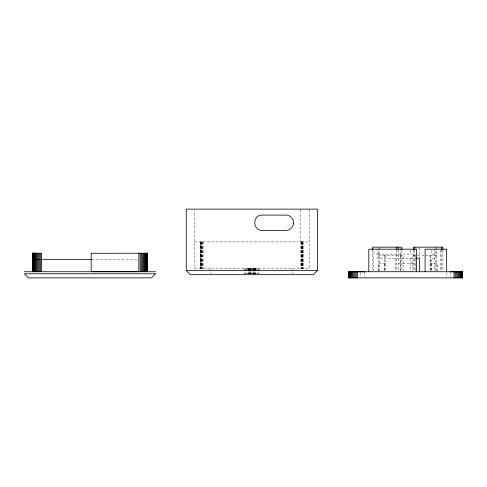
<?xml version="1.0" encoding="UTF-8"?>
<svg xmlns="http://www.w3.org/2000/svg" width="487" height="487" viewBox="0 0 487 487"><rect width="100%" height="100%" fill="white"/><g stroke="black" fill="none" stroke-linecap="round" stroke-linejoin="round"><path stroke-width="0.37" stroke-dasharray="2.44 1.83" d="M194.441 241.905L309.178 241.905M377.011 254.111L416.495 254.111M434.374 254.111L431.141 254.111L431.141 249.898M378.612 255.34L403.114 255.34L403.114 271.734M436.869 255.34L412.367 255.34L412.367 271.734M416.495 258.207L377.011 258.207L377.011 249.898M434.38 258.207L431.141 258.207L431.141 270.979M91.806 259.437L138.058 259.437M385.418 263.54L378.095 263.54L378.095 270.985M398.232 263.54L415.734 263.54M430.064 263.54L437.387 263.54L437.387 270.985M450.773 271.636L450.773 277.2M446.896 272.416L446.896 277.194M442.896 250.129L442.896 270.985M441.709 250.129L441.709 270.985M440.528 249.947L440.528 271.703M436.869 247.146L436.869 270.985M435.883 247.146L435.883 270.985M434.374 249.198L434.374 270.997M431.257 263.54L431.257 270.985M430.843 255.34L430.843 271.734M430.064 255.34L430.064 271.734M419.222 247.889L419.222 257.574M417.256 247.146L417.256 248.638M415.283 255.34L415.283 271.734M414.784 250.129L414.784 270.985M413.579 250.129L413.579 270.985M410.45 249.898L410.45 254.111M410.45 258.207L410.45 271.734M401.909 250.129L401.909 270.985M400.698 247.889L400.698 270.985M400.198 255.34L400.198 271.734M398.232 250.129L398.232 270.985M396.26 250.129L396.26 270.985M395.45 258.207L395.45 271.734M385.418 255.34L385.418 271.734M384.639 255.34L384.639 271.734M384.231 263.54L384.231 270.985M379.598 247.889L379.598 270.985M378.612 247.146L378.612 270.985M373.773 247.889L373.773 270.985M372.585 250.129L372.585 270.985M364.513 271.819L364.513 277.121M360.587 272.416L360.587 277.2M309.178 209.867L309.178 268.538L194.441 268.538L194.441 209.867M303.03 241.905L303.03 268.538L302.932 241.905M302.847 241.905L302.847 268.538M302.731 241.905L302.731 268.538M302.585 241.905L302.585 268.538M302.409 241.905L302.409 268.538M302.208 241.905L302.208 268.538M301.989 241.905L301.989 268.538M301.751 241.905L301.751 268.538M301.502 241.905L301.502 268.538M301.246 241.905L301.246 268.538M300.71 209.867L300.71 241.905M300.509 241.905L300.509 268.538M292.784 268.538L292.784 273.998M259.047 268.538L259.047 273.998M258.682 268.538L258.682 273.998M257.97 268.538L257.97 273.998M256.844 268.538L256.844 273.998M255.858 268.538L255.858 273.998M255.596 268.538L255.596 273.998M255.377 268.538L255.377 273.998M255.206 268.538L255.206 273.998M254.884 268.538L254.884 273.998M254.78 268.538L254.78 273.998M254.585 268.538L254.585 273.998M254.47 268.538L254.47 273.998M253.983 268.538L253.983 273.998M253.782 268.538L253.782 273.998M253.666 268.538L253.666 273.998M253.417 268.538L253.417 273.998M253.343 268.538L253.343 273.998M252.838 268.538L252.838 273.998M252.607 268.538L252.607 273.998M251.809 268.538L251.809 273.998M251.012 268.538L251.012 273.998M250.817 268.538L250.817 273.998M249.995 268.538L249.995 273.998M249.88 268.538L249.88 273.998M249.636 268.538L249.636 273.998M249.149 268.538L249.149 273.998M249.07 268.538L249.07 273.998M248.839 268.538L248.839 273.998M248.735 268.538L248.735 273.998M248.449 268.538L248.449 273.998M248.285 268.538L248.285 273.998M248.06 268.538L248.06 273.998M247.798 268.538L247.798 273.998M246.812 268.538L246.812 273.998M245.685 268.538L245.685 273.998M244.979 268.538L244.979 273.998M244.608 268.538L244.608 273.998M210.834 268.538L210.834 273.998M203.109 241.905L203.109 268.538M202.373 241.905L202.373 268.538M202.117 241.905L202.117 268.538M201.868 241.905L201.868 268.538M201.63 241.905L201.63 268.538M201.411 241.905L201.411 268.538M201.21 241.905L201.21 268.538M201.034 241.905L201.034 268.538M200.888 241.905L200.888 268.538M200.772 241.905L200.772 268.538M200.687 268.538L200.687 241.905L200.589 268.538M250.275 273.998L250.275 268.538L250.239 273.998"/><path stroke-width="0.73" d="M32.635 253.295L32.635 271.734L32.635 259.437M32.842 253.295L32.544 271.734L32.544 253.203L36.677 253.246L36.653 271.734M33.183 271.734L33.183 253.295M33.658 271.734L33.658 253.295M34.254 271.734L34.254 253.295M34.961 253.295L34.961 271.734M35.764 253.295L35.764 271.734M37.615 253.295L37.609 271.734M38.625 253.295L38.625 271.734M39.672 253.295L39.672 271.734M41.011 253.295L41.011 271.734L41.145 253.295L32.544 253.295M138.819 253.295L138.819 271.734L91.191 271.728L91.191 253.289L147.281 253.258L143.184 253.258L143.172 271.734M140.153 271.734L140.153 253.295M141.2 271.734L141.2 253.295M142.216 271.734L142.216 253.295M144.061 271.734L144.061 253.295M144.864 271.734L144.87 253.295M145.57 271.734L145.57 253.295M146.167 271.734L146.167 253.295M146.642 271.734L146.642 253.295M146.983 253.295L146.983 271.734L147.281 259.437M147.196 253.295L147.281 271.734M36.641 253.295L32.544 253.203L32.544 259.437M317.372 270.583L313.275 274.686L190.344 274.686L186.247 270.583L186.247 209.124L317.372 209.124L317.372 270.583L186.247 270.583M416.458 258.207L419.465 258.207L419.465 271.734M34.254 259.437L91.051 259.437M354.043 271.636L360.587 271.636M450.773 271.636L457.317 271.636M24.35 271.734L155.475 271.734M364.513 271.819L354.043 271.74L354.049 277.876M450.773 271.801L457.317 271.801M462.577 271.734L462.577 277.876M462.358 271.734L462.358 277.876M461.993 271.734L461.993 277.876M461.499 271.734L461.499 277.876M460.872 271.734L460.872 277.876M460.13 271.734L460.13 277.876M459.284 271.734L459.284 277.876M458.346 271.734L458.346 277.876M457.336 271.734L457.336 277.876M456.27 271.734L456.27 277.876M455.168 271.734L455.168 277.876M454.042 271.734L454.042 277.876M446.67 271.734L446.67 249.198L425.096 249.198L425.096 271.734M442.896 249.381L442.896 247.146L413.579 247.146L413.579 249.381M441.709 247.146L441.709 249.381M416.495 271.734L416.495 249.198L368.811 249.198L368.811 271.734M414.784 247.146L414.784 249.381M401.909 249.381L401.909 247.146L372.585 247.146L372.585 249.381M398.232 247.146L398.232 249.381M396.26 247.146L396.26 249.381M357.342 271.734L357.342 277.876M356.216 271.734L356.216 277.876M355.114 271.734L355.114 277.876M353.038 271.734L353.038 277.876M352.101 271.734L352.101 277.876M351.255 271.734L351.255 277.876M350.512 271.734L350.512 277.876M349.885 271.734L349.885 277.876M349.392 271.734L349.392 277.876M349.027 271.734L349.027 277.876M348.808 271.734L348.808 277.876M293.588 223.229C293.302 227.198 289.887 230.394 285.918 230.43L261.215 230.363C252.546 229.608 252.65 215.911 261.215 215.09L286.91 215.09C290.8 215.601 293.868 219.302 293.588 223.229M155.475 273.779L151.378 277.876L28.447 277.876L24.35 273.779L155.475 273.779M462.65 271.734L348.735 271.734L348.735 277.876L462.65 277.876L462.65 271.734"/></g></svg>
